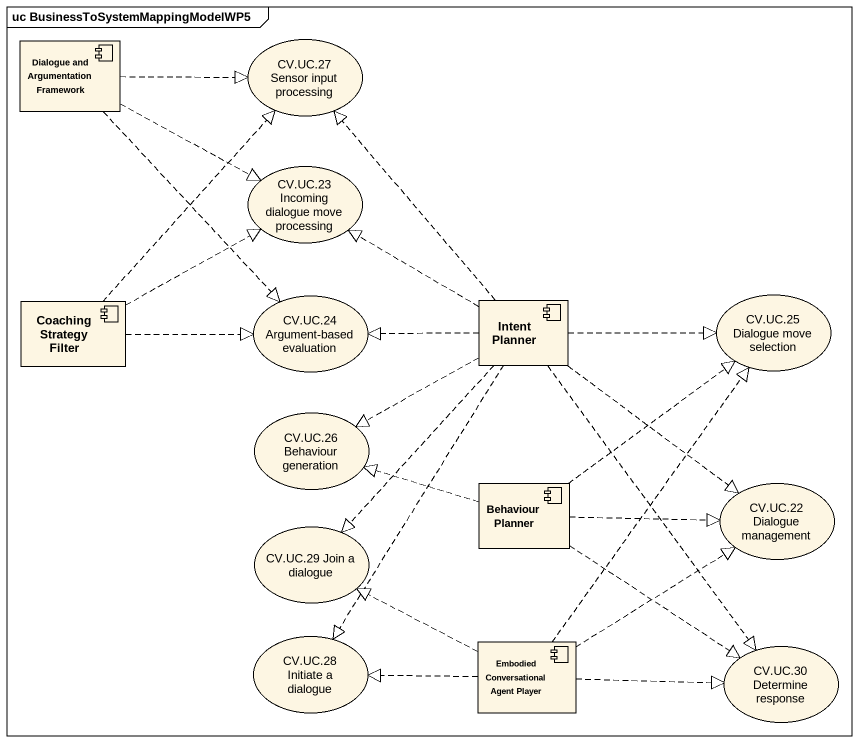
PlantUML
@startuml
mainframe uc BusinessToSystemMappingModelWP5
component "Dialogue and Argumentation Framework" as Dialogue_and_Argumentation
usecase "CV.UC.27 Sensor input processing" as CV_UC_27_Sensor_input
usecase "CV.UC.23 Incoming dialogue move processing" as CV_UC_23_Incoming_dialogue
component "Coaching Strategy Filter" as Coaching_Strategy_Filter
usecase "CV.UC.24 Argument-based evaluation" as CV_UC_24_Argument_based
component "Intent Planner" as Intent_Planner
usecase "CV.UC.25 Dialogue move selection" as CV_UC_25_Dialogue_move
usecase "CV.UC.26 Behaviour generation" as CV_UC_26_Behaviour
component "Behaviour Planner" as Behaviour_Planner
usecase "CV.UC.22 Dialogue management" as CV_UC_22_Dialogue_management
usecase "CV.UC.29 Join a dialogue" as CV_UC_29_Join_a_dialogue
usecase "CV.UC.28 Initiate a dialogue" as CV_UC_28_Initiate_a_dialogue
component "Embodied Conversational Agent Player" as Embodied_Conversational
usecase "CV.UC.30 Determine response" as CV_UC_30_Determine_response
Dialogue_and_Argumentation .right.|> CV_UC_27_Sensor_input
Dialogue_and_Argumentation .right.|> CV_UC_23_Incoming_dialogue
Dialogue_and_Argumentation ..|> CV_UC_24_Argument_based
Coaching_Strategy_Filter .up.|> CV_UC_27_Sensor_input
Coaching_Strategy_Filter .right.|> CV_UC_23_Incoming_dialogue
Coaching_Strategy_Filter .right.|> CV_UC_24_Argument_based
Intent_Planner .up.|> CV_UC_27_Sensor_input
Intent_Planner .left.|> CV_UC_23_Incoming_dialogue
Intent_Planner .left.|> CV_UC_24_Argument_based
Intent_Planner .right.|> CV_UC_25_Dialogue_move
Intent_Planner .left.|> CV_UC_26_Behaviour
Intent_Planner ..|> CV_UC_22_Dialogue_management
Intent_Planner ..|> CV_UC_29_Join_a_dialogue
Intent_Planner ..|> CV_UC_28_Initiate_a_dialogue
Intent_Planner ..|> CV_UC_30_Determine_response
Behaviour_Planner .up.|> CV_UC_25_Dialogue_move
Behaviour_Planner .left.|> CV_UC_26_Behaviour
Behaviour_Planner .right.|> CV_UC_22_Dialogue_management
Behaviour_Planner ..|> CV_UC_30_Determine_response
Embodied_Conversational .up.|> CV_UC_25_Dialogue_move
Embodied_Conversational .up.|> CV_UC_22_Dialogue_management
Embodied_Conversational .left.|> CV_UC_29_Join_a_dialogue
Embodied_Conversational .left.|> CV_UC_28_Initiate_a_dialogue
Embodied_Conversational .right.|> CV_UC_30_Determine_response
@enduml
